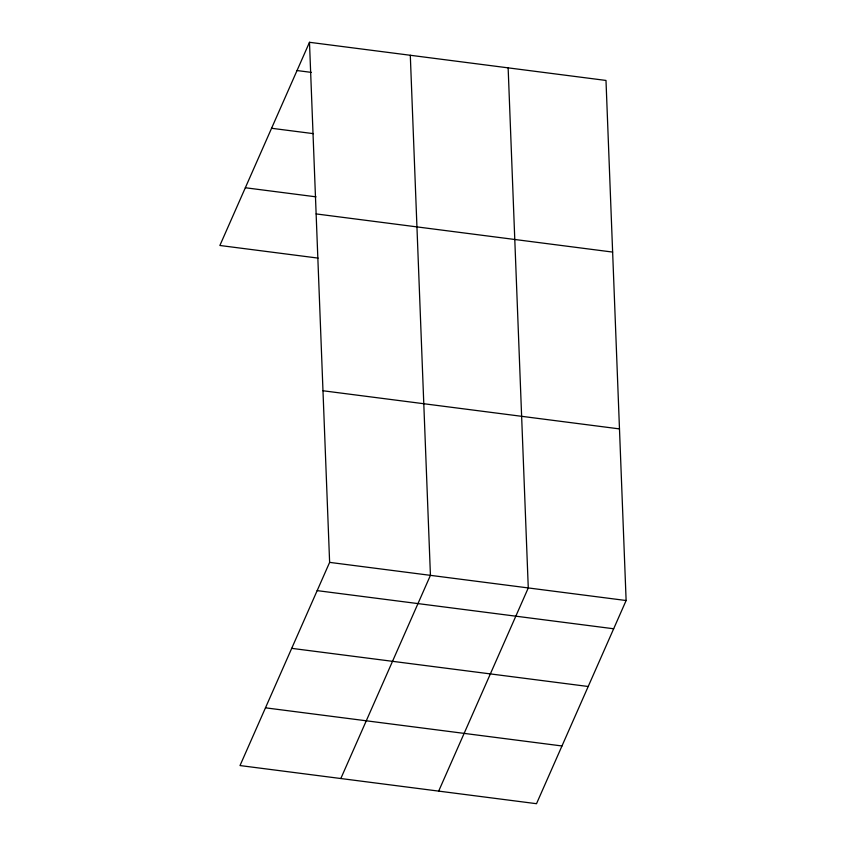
<?xml version="1.0" encoding="UTF-8"?>
<svg xmlns="http://www.w3.org/2000/svg" width="846" height="846" viewBox="0 0 846 846"><rect width="100%" height="100%" fill="white"/><g stroke="black" fill="none" stroke-linecap="round" stroke-linejoin="round"><path stroke-width="1.27" d="M309.488 42.3L329.623 562.379L240.01 765.556L536.512 803.7L626.125 600.523L605.99 80.444L309.488 42.3L219.875 245.477L318.064 258.104M340.822 778.521L430.434 575.343L410.299 55.265M438.672 791.116L528.274 587.938L508.139 67.86M297.031 70.546L311.434 72.396M271.566 128.275L313.464 133.657M245.34 187.749L316.034 196.843M316.129 213.922L612.631 252.076M322.982 390.757L619.484 428.901M329.623 562.379L626.125 600.523M317.165 590.624L613.667 628.768M291.711 648.353L588.203 686.497M265.475 707.827L561.977 745.971"/></g></svg>
